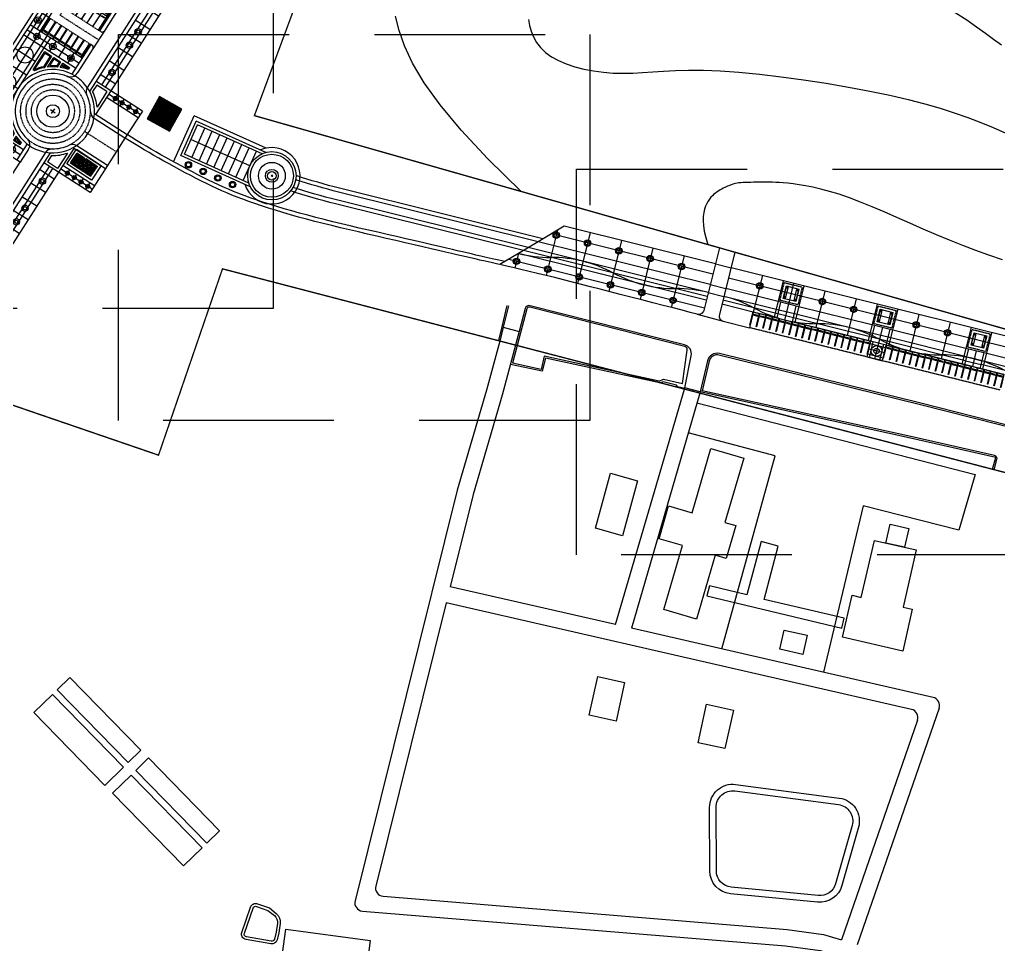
# Model space of a CAD drawing. Header units: millimetres. Extents: x -244126 to 368105, y -173968 to 259060.
# Drawn here: x -170204 to -169419, y 87479 to 88220 of the extents above; entities that cross this region are included whole.
import ezdxf
from ezdxf.xclip import XClip

# ---------------------------------------------------------------- set-up
doc = ezdxf.new("R2010")
doc.units = ezdxf.units.MM
doc.header["$MEASUREMENT"] = 0
doc.header["$XCLIPFRAME"] = 0
doc.linetypes.add('DASHED2', pattern=[0.375, 0.25, -0.125])
doc.linetypes.add('HIDDEN', pattern=[9.525, 6.35, -3.175])
for name, color, linetype in [('BUD-Pillars', 150, 'Continuous'), ('CONTOUR 0.50M', 8, 'Continuous'), ('CPP-LINE1', 1, 'Continuous'), ('CPP-LINE2.5', 7, 'Continuous'), ('CPP-ROOF', 7, 'Continuous'), ('DOOR', 2, 'Continuous'), ('POCH Draft 01', 241, 'Continuous'), ('Top Slope', 11, 'Continuous'), ('WALL', 2, 'Continuous'), ('Window', 64, 'Continuous')]:
    doc.layers.add(name, color=color, linetype=linetype)

# ---------------------------------------------------------------- blocks, each defined once
blk = doc.blocks.new('A$Cd4a0c64f')
at = {"layer": 'POCH Draft 01', "color": 8}
for points in [[(544.73, 623.13), (532.29, 635.26), (522.33, 645.94), (514.54, 655.32), (508.64, 663.56), (504.33, 670.82), (501.3, 677.26), (499.26, 683.04), (497.93, 688.32)], [(723.35, 677.56), (720.42, 679.69), (717.36, 681.93), (714.1, 684.29), (710.44, 686.84), (706.16, 689.63)], [(547.43, 687.13), (547.81, 684.91), (548.42, 682.73), (549.3, 680.6), (550.46, 678.57), (551.95, 676.64), (553.77, 674.86), (555.97, 673.24), (558.55, 671.8), (561.46, 670.56), (564.65, 669.5), (568.05, 668.64), (571.61, 667.97), (575.27, 667.48), (578.95, 667.19), (582.62, 667.08), (586.22, 667.16), (589.86, 667.36), (593.64, 667.64), (597.67, 667.93), (602.08, 668.17), (606.97, 668.31), (612.47, 668.29), (618.68, 668.05), (625.68, 667.54), (633.31, 666.79), (641.39, 665.82), (649.73, 664.67), (658.13, 663.37), (666.4, 661.95), (674.36, 660.45), (681.81, 658.9), (688.61, 657.32), (694.81, 655.71), (700.51, 654.07), (705.81, 652.37), (710.81, 650.61), (715.62, 648.78), (720.32, 646.87), (725.03, 644.87)], [(723.69, 597.72), (718.7, 599.42), (713.79, 601.19), (708.93, 603.03), (704.05, 604.98), (699.14, 607.04), (694.21, 609.17), (689.3, 611.32), (684.48, 613.45), (679.76, 615.51), (675.21, 617.45), (670.86, 619.22), (666.76, 620.78), (662.95, 622.09), (659.42, 623.17), (656.17, 624.04), (653.2, 624.73), (650.49, 625.26), (648.04, 625.66), (645.85, 625.96), (643.91, 626.18), (642.21, 626.34), (640.72, 626.45), (639.4, 626.53), (638.22, 626.57), (637.14, 626.59), (636.13, 626.6), (635.15, 626.59), (634.18, 626.58), (633.17, 626.57), (632.15, 626.55), (631.12, 626.54), (630.1, 626.53), (629.11, 626.5), (628.16, 626.47), (627.27, 626.42), (626.45, 626.36), (625.72, 626.29), (625.06, 626.19), (624.46, 626.08), (623.92, 625.96), (623.41, 625.81), (622.92, 625.65), (622.45, 625.47), (621.96, 625.28), (621.47, 625.07), (620.95, 624.84), (620.42, 624.58), (619.88, 624.31), (619.32, 624.01), (618.75, 623.69), (618.18, 623.34), (617.6, 622.95), (617.01, 622.54), (616.42, 622.08), (615.84, 621.57), (615.28, 620.98), (614.73, 620.32), (614.22, 619.56), (613.74, 618.7), (613.3, 617.71), (612.91, 616.6), (612.61, 615.33), (612.41, 613.89), (612.36, 612.26), (612.47, 610.42), (612.78, 608.34), (613.33, 606.01), (614.13, 603.4)]]:
    blk.add_lwpolyline(points, dxfattribs=at)
blk = doc.blocks.new('A$C69619acb')
at = {"layer": 'Top Slope', "color": 8, "ltscale": 0.1}
for points in [[(543.22, 976.41), (541.48, 969.83)], [(596.07, 963.15), (553.27, 972.41), (552.08, 967.55), (541.48, 969.83)]]:
    blk.add_lwpolyline(points, dxfattribs=at)
at = {"layer": 'WALL', "color": 1}
for p, q in [((579.79, 872.61), (518.31, 886.7)), ((689.92, 841.08), (516.83, 880.75)), ((697.94, 845.53), (585.78, 871.24)), ((700.15, 841.54), (669.73, 753.54)), ((692.13, 837.09), (663.88, 755.38))]:
    blk.add_line(p, q, dxfattribs=at)
for points in [[(536.8, 978.08), (531.86, 959.87), (520.94, 922.62), (482.91, 769.89, 0.46242), (485.63, 766.09), (643.02, 753.11), (655.89, 751.39), (666.94, 748.06), (719.4, 725.91)], [(516.83, 880.75), (490.6, 775.4, 0.46242), (493.32, 771.61), (643.68, 759.21), (657.19, 757.4), (663.88, 755.38)]]:
    blk.add_lwpolyline(points, format="xyb", dxfattribs=at)
for points in [[(542.63, 976.56), (537.69, 957.96), (526.86, 921.02), (518.31, 886.7)], [(596.32, 962.59), (553.71, 971.7), (552.53, 966.84), (540.72, 969.38)], [(579.79, 872.61), (605.49, 960.2)], [(611.13, 958.73), (585.78, 871.24)], [(610.07, 955.08), (713.59, 928.46), (707.53, 907.7), (671.87, 916.79), (657.2, 854.87)], [(619.31, 863.55), (639.22, 935.34), (606.85, 943.97)]]:
    blk.add_lwpolyline(points, dxfattribs=at)
for points in [[(670.16, 797.28), (664.03, 775.58, -0.362787), (654.94, 769.38), (622.6, 772.51, -0.385396), (614.84, 781.03), (614.77, 804.64, -0.453784), (624.47, 813.17), (663.01, 808.12, -0.457321)], [(667.8, 797.95), (661.67, 776.25, -0.362787), (655.18, 771.82), (622.83, 774.95, -0.385396), (617.29, 781.03), (617.23, 804.65, -0.453784), (624.15, 810.74), (662.7, 805.69, -0.457321)], [(451.54, 753.84), (442.35, 755.48, -0.460754), (440.78, 758.16), (444.02, 767.52, -0.414214), (446.62, 768.79), (451.03, 767.26), (453.6, 765.17, -0.26269), (455.07, 761.44), (454.59, 758.03), (453.88, 755.33, -0.390486)], [(451.72, 754.85), (442.53, 756.49, -0.460754), (441.75, 757.83), (444.99, 767.19, -0.414214), (446.29, 767.82), (450.52, 766.35), (452.95, 764.38, -0.26269), (454.06, 761.58), (453.59, 758.23), (452.89, 755.59, -0.390486)]]:
    blk.add_lwpolyline(points, format="xyb", close=True, dxfattribs=at)
for centre in [(697.26, 842.55), (689.23, 838.1)]:
    blk.add_arc(centre, 3.06, 340.9302, 77.0932, dxfattribs=at)
blk = doc.blocks.new('Door-0.90')
at = {"layer": 'DOOR'}
for points in [[(0.02, 0.1), (0, 0.1), (0, 0), (0.05, 0), (0.05, 0.05), (0.02, 0.05)], [(0.02, 0.1), (0.07, 0.1), (0.07, 0.9), (0.02, 0.9)], [(0.9, 0.1), (0.88, 0.1), (0.88, 0.05), (0.85, 0.05), (0.85, 0), (0.9, 0)]]:
    blk.add_hatch(color=256, dxfattribs=at).paths.add_polyline_path(points)
for p, q in [((0.02, 0.1), (0.02, 0.9)), ((0.02, 0.9), (0.07, 0.9)), ((0.07, 0.1), (0.02, 0.1)), ((0.07, 0.9), (0.07, 0.1))]:
    blk.add_line(p, q, dxfattribs=at)
for points in [[(0, 0.1), (0, 0), (0.05, 0), (0.05, 0.05), (0.02, 0.05), (0.02, 0.1)], [(0.9, 0.1), (0.9, 0), (0.85, 0), (0.85, 0.05), (0.88, 0.05), (0.88, 0.1)]]:
    blk.add_lwpolyline(points, close=True, dxfattribs=at)
at = {"layer": 'DOOR', "color": 8, "linetype": 'DASHED2', "ltscale": 0.35}
blk.add_arc((-0.02, 0.01), 0.897, 5.8909, 84.1091, dxfattribs=at)
blk = doc.blocks.new('A$C01de73fd')
at = {"layer": 'WALL', "color": 3}
for points in [[(460.84, 484.37), (467.84, 508.3), (480.05, 504.73), (473.06, 480.8)], [(457.27, 472.16), (448.55, 474.71), (452.12, 486.92), (460.84, 484.37)], [(473.06, 480.8), (477.15, 479.61), (473.58, 467.39), (469.49, 468.59)], [(467.34, 457.25), (466.31, 453.52), (516.55, 441.41), (517.45, 445.12), (487.69, 452.17), (492.81, 471.92), (486.6, 473.75), (481.21, 453.86), (467.34, 457.25)], [(523.77, 452.9), (528.65, 474.12), (544.23, 470.54), (539.35, 449.32)], [(469.49, 468.59), (462.54, 444.84), (450.33, 448.41), (457.27, 472.16)], [(539.35, 449.32), (542.76, 448.53), (539.18, 432.96), (516.78, 438.11), (520.36, 453.68), (523.77, 452.9)]]:
    blk.add_lwpolyline(points, dxfattribs=at)
for points in [[(440.59, 496.31), (434.94, 475.86), (424.91, 478.63), (430.56, 499.08)], [(534.58, 480.13), (541.52, 478.54), (539.91, 471.54), (532.97, 473.13)], [(503.67, 438.81), (502.06, 431.67), (493.51, 433.6), (495.12, 440.73)], [(255.86, 396.08), (229.44, 423.14), (224.7, 418.52), (251.12, 391.46)], [(435.73, 421.25), (432.57, 406.9), (422.57, 409.1), (425.74, 423.45)], [(249.33, 389.71), (222.91, 416.77), (216.04, 410.06), (242.45, 383)], [(476.24, 411), (473.07, 396.66), (463.08, 398.86), (466.24, 413.2)], [(285.1, 366.12), (258.69, 393.18), (253.95, 388.56), (280.37, 361.5)], [(278.57, 359.75), (252.16, 386.81), (245.28, 380.1), (271.7, 353.04)], [(341.17, 325.31), (339.47, 312.69), (308.07, 316.91), (309.77, 329.53)]]:
    blk.add_lwpolyline(points, close=True, dxfattribs=at)
blk = doc.blocks.new('A$Cb4239c8d')
at = {"layer": 'WALL', "color": 8}
for points in [[(0, 6), (0.1, 6), (0.1, 1), (0, 1)], [(0.55, 4.95), (2.05, 4.95), (2.05, 5.2), (0.55, 5.2)], [(2.5, 6), (2.6, 6), (2.6, 1), (2.5, 1)]]:
    blk.add_lwpolyline(points, close=True, dxfattribs=at)
blk.add_lwpolyline([(0.1, 1), (0.1, 6), (2.5, 6), (2.5, 1)], dxfattribs=at)
blk = doc.blocks.new('A$Ccece4d16')
at = {"layer": 'WALL', "rotation": 359.9999999986399}
for p in [(0, 0), (2.5, 0), (5, 0), (7.5, 0), (10, 0), (12.5, 0), (15, 0), (17.5, 0), (20, 0), (22.5, 0), (25, 0), (27.5, 0), (30, 0), (32.5, 0), (35, 0), (37.5, 0), (40, 0), (42.5, 0)]:
    blk.add_blockref('A$Cb4239c8d', p, dxfattribs=at)
blk = doc.blocks.new('A$C4f9aee8a')
at = {"layer": 'WALL', "color": 1}
for p, q in [((0, 0.36), (0.8, 0.44)), ((0.36, 0.8), (0.44, 0))]:
    blk.add_line(p, q, dxfattribs=at)
blk = doc.blocks.new('A$Ca5c254c5')
at = {"layer": 'WALL', "color": 8}
for points in [[(0, 6), (0.1, 6), (0.1, 0), (0, 0)], [(0.55, 4.95), (2.05, 4.95), (2.05, 5.2), (0.55, 5.2)], [(2.5, 6), (2.6, 6), (2.6, 0), (2.5, 0)]]:
    blk.add_lwpolyline(points, close=True, dxfattribs=at)
blk = doc.blocks.new('A$C0fe7df84')
at = {"layer": 'WALL', "color": 1}
for p, q in [((9.71, 15.96), (0, 0.81)), ((1.02, 1.94), (9.11, 14.57)), ((1.26, 0), (10.97, 15.16)), ((9.71, 15.96), (9.11, 14.57)), ((9.11, 14.57), (9.96, 14.03)), ((9.71, 15.96), (10.97, 15.16)), ((10.97, 15.16), (9.96, 14.03)), ((9.96, 14.03), (1.86, 1.4)), ((0, 0.81), (1.02, 1.94)), ((1.26, 0), (0, 0.81)), ((1.86, 1.4), (1.02, 1.94)), ((1.26, 0), (1.86, 1.4))]:
    blk.add_line(p, q, dxfattribs=at)
blk = doc.blocks.new('A$C015d2ecd')
at = {"layer": 'WALL', "color": 8}
for p, q in [((57.51, 111.5), (41.51, 111.5)), ((41.51, 103.5), (41.51, 111.5)), ((57.51, 103.5), (57.51, 111.5)), ((57.51, 103.5), (41.51, 103.5)), ((48.01, 105.5), (48.01, 81.5)), ((51.01, 105.5), (48.01, 105.5)), ((51.01, 81.5), (51.01, 105.5)), ((51.51, 81.5), (47.51, 81.5)), ((48.01, 81.5), (48.01, 57.5)), ((51.01, 57.5), (51.01, 81.5)), ((24.01, 54), (24, 29.5)), ((45.51, 54), (24.01, 54)), ((31.51, 51), (25.51, 51)), ((28.51, 52.5), (28.51, 48)), ((41.51, 52.5), (41.51, 48.5)), ((144, 54), (53.51, 54)), ((57.51, 48.5), (57.51, 52.5)), ((66, 51), (61.5, 51)), ((63.75, 43.5), (63.75, 52.5)), ((102, 51), (66, 51)), ((72, 43.5), (72, 52.5)), ((78, 43.5), (78, 52.5)), ((84, 43.5), (84, 52.5)), ((90, 43.5), (90, 52.5)), ((96, 43.5), (96, 52.5)), ((106.5, 51), (102, 51)), ((104.25, 43.5), (104.25, 52.5)), ((142.5, 51), (106.5, 51)), ((112.5, 48), (112.5, 52.5)), ((118.5, 48), (118.5, 52.5)), ((124.5, 48), (124.5, 52.5)), ((130.5, 48), (130.5, 52.5)), ((136.5, 48), (136.5, 52.5)), ((144, 29.5), (144, 54)), ((31.51, 49.5), (25.51, 49.5)), ((45.51, 50.5), (37.51, 50.5)), ((61.51, 50.5), (53.51, 50.5)), ((66, 48), (61.5, 48)), ((102, 48), (66, 48)), ((106.5, 48), (102, 48)), ((142.5, 49.5), (106.5, 49.5)), ((66, 45), (61.5, 45)), ((102, 45), (66, 45)), ((106.5, 45), (102, 45)), ((66, 41), (61.5, 41)), ((63.75, 29.5), (63.75, 43.5)), ((102, 41), (106.5, 41)), ((104.25, 29.5), (104.25, 43.5)), ((124.5, 29.5), (124.5, 42.45)), ((66, 37), (61.5, 37)), ((102, 37), (106.5, 37)), ((37.51, 35.5), (37.51, 28)), ((66, 33), (61.5, 33)), ((102, 33), (106.5, 33)), ((24, 29.5), (0, 29.5)), ((0, 29.5), (0, 28)), ((168, 29.5), (144, 29.5)), ((168, 28), (168, 29.5)), ((0, 28), (0, 22)), ((45.5, 28), (31.5, 28)), ((53.5, 28), (61.5, 28)), ((119.5, 28), (111.5, 28)), ((137.5, 28), (129.5, 28)), ((168, 22), (168, 28)), ((0, 22), (0, 20.5)), ((168, 20.5), (168, 22)), ((70.44, 20.5), (0, 20.5)), ((24.01, 20.5), (24.01, 14)), ((27, 14), (27, 20.5)), ((33, 14), (33, 20.5)), ((39, 14), (39, 20.5)), ((45, 14), (45, 20.5)), ((51, 14), (51, 20.5)), ((57, 14), (57, 20.5)), ((63, 14), (63, 20.5)), ((66, 14), (66, 20.5)), ((168, 20.5), (97.57, 20.5)), ((102, 14), (102, 20.5)), ((105, 14), (105, 20.5)), ((111, 14), (111, 20.5)), ((117, 14), (117, 20.5)), ((123, 14), (123, 20.5)), ((129, 14), (129, 20.5)), ((135, 14), (135, 20.5)), ((141, 14), (141, 20.5)), ((144, 20.5), (144, 14)), ((24.01, 18), (66, 18)), ((24.01, 16.5), (66, 16.5)), ((144, 18), (102, 18)), ((144, 16.5), (102, 16.5)), ((66, 14), (24.01, 14)), ((69, 14), (66, 14)), ((66, 0), (66, 14)), ((69, 11), (66, 11)), ((67.5, 0), (67.5, 14)), ((76.5, 14), (69, 14)), ((69, 0), (69, 14)), ((76.5, 0), (76.5, 14.44)), ((91.5, 0), (91.5, 14.44)), ((102, 14), (91.5, 14)), ((99, 0), (99, 14)), ((99, 11), (102, 11)), ((100.5, 0), (100.5, 14)), ((144, 14), (102, 14)), ((102, 0), (102, 14)), ((69, 8), (66, 8)), ((99, 8), (102, 8)), ((69, 5), (66, 5)), ((99, 5), (102, 5)), ((69, 2), (66, 2)), ((78, 0), (66, 0)), ((90, 0), (78, 0)), ((102, 0), (90, 0)), ((99, 2), (102, 2))]:
    blk.add_line(p, q, dxfattribs=at)
at = {"layer": 'WALL', "color": 1}
for p, q in [((25.51, 52.5), (25.5, 28)), ((37.51, 52.5), (25.51, 52.5)), ((31.51, 52.5), (31.51, 48)), ((37.51, 52.5), (37.51, 48.5)), ((45.51, 52.5), (37.51, 52.5)), ((61.51, 52.5), (53.51, 52.5)), ((66, 52.5), (61.5, 52.5)), ((61.51, 52.5), (61.51, 34.5)), ((66, 29.5), (66, 52.5)), ((102, 52.5), (66, 52.5)), ((102, 29.5), (102, 52.5)), ((106.5, 52.5), (102, 52.5)), ((142.5, 52.5), (106.5, 52.5)), ((106.5, 29.5), (106.5, 52.5)), ((142.5, 28), (142.5, 52.5)), ((25.51, 48), (31.51, 48)), ((37.51, 48.5), (37.51, 35.5)), ((45.51, 48.5), (37.51, 48.5)), ((61.51, 48.5), (53.51, 48.5)), ((106.5, 48), (142.5, 48)), ((66, 43.5), (61.5, 43.5)), ((102, 43.5), (66, 43.5)), ((106.5, 43.5), (102, 43.5)), ((37.51, 35.5), (61.5, 35.5)), ((61.5, 34.5), (61.51, 34.5)), ((61.5, 28), (61.5, 34.5)), ((61.51, 34.5), (61.51, 34.5)), ((31.5, 29.5), (25.5, 29.5)), ((31.5, 29.5), (31.5, 28)), ((45.5, 28), (45.5, 29.5)), ((53.51, 29.5), (45.5, 29.5)), ((68.58, 29.5), (61.5, 29.5)), ((112.5, 29.5), (99.43, 29.5)), ((112.5, 29), (112.5, 29.5)), ((130.5, 29.5), (118.5, 29.5)), ((118.5, 29), (118.5, 29.5)), ((130.5, 29), (130.5, 29.5)), ((142.5, 29.5), (136.5, 29.5)), ((136.5, 29), (136.5, 29.5)), ((31.5, 28), (0, 28)), ((53.51, 28), (45.5, 28)), ((67.27, 28), (61.5, 28)), ((85.09, 28), (82.92, 28)), ((84, 29.08), (84, 26.92)), ((111.5, 28), (100.74, 28)), ((129.5, 28), (119.5, 28)), ((168, 28), (137.5, 28)), ((69.58, 22), (0, 22)), ((168.01, 22), (98.43, 22)), ((168, 22), (98.43, 22)), ((69.86, 19.5), (67, 19.5)), ((67, 15), (67, 19.5)), ((101, 19.5), (98.15, 19.5)), ((101, 15), (101, 19.5)), ((73.84, 15), (67, 15)), ((101, 15), (94.16, 15)), ((78, 0), (78, 13.58)), ((90, 0), (90, 13.58))]:
    blk.add_line(p, q, dxfattribs=at)
at = {"layer": 'WALL', "color": 8, "linetype": 'DASHED2'}
for p, q in [((31.51, 48), (31.5, 29.5)), ((112.5, 29.5), (112.5, 48)), ((136.5, 29.5), (136.5, 48)), ((115.5, 45), (133.5, 45)), ((115.5, 28), (115.5, 45)), ((133.5, 28), (133.5, 45)), ((118.5, 29.5), (118.5, 42.55)), ((130.5, 29.5), (130.5, 42.55)), ((84, 0), (84, 14))]:
    blk.add_line(p, q, dxfattribs=at)
at = {"layer": 'WALL', "color": 1}
for points in [[(67, 39.5), (72.17, 39.5, -0.055733), (75, 41.83), (75, 42.5), (67, 42.5)], [(101, 39.5), (95.84, 39.5, 0.055733), (93, 41.83), (93, 42.5), (101, 42.5)], [(67.88, 31.5, -0.047829), (68.84, 34.5), (67, 34.5), (67, 31.5)], [(100.13, 31.5, 0.047829), (99.17, 34.5), (101, 34.5), (101, 31.5)]]:
    blk.add_lwpolyline(points, format="xyb", close=True, dxfattribs=at)
at = {"layer": 'WALL', "color": 8}
for points in [[(67.4, 39.9), (72, 39.9, -0.049982), (74.6, 42.04), (74.6, 42.1), (67.4, 42.1)], [(100.6, 39.9), (96, 39.9, 0.049982), (93.4, 42.04), (93.4, 42.1), (100.6, 42.1)], [(67.4, 35.9), (69.06, 35.9, -0.038553), (70.45, 38.1), (67.4, 38.1)], [(100.6, 35.9), (98.94, 35.9, 0.038553), (97.55, 38.1), (100.6, 38.1)], [(67.56, 31.9, -0.034117), (68.24, 34.1), (67.4, 34.1), (67.4, 31.9)], [(100.45, 31.9, 0.034117), (99.76, 34.1), (100.6, 34.1), (100.6, 31.9)]]:
    blk.add_lwpolyline(points, format="xyb", close=True, dxfattribs=at)
at = {"layer": 'WALL', "color": 1}
for points in [[(67, 35.5), (69.31, 35.5, -0.054532), (71.28, 38.5), (67, 38.5), (67, 35.5)], [(101, 35.5), (98.7, 35.5, 0.054532), (96.73, 38.5), (101, 38.5), (101, 35.5)]]:
    blk.add_lwpolyline(points, format="xyb", dxfattribs=at)
blk.add_lwpolyline([(53.5, 29.5), (53.5, 28)], dxfattribs=at)
for centre, radius in [((28.51, 51), 1.2), ((28.51, 51), 0.6), ((41.51, 50.5), 0.75), ((57.51, 50.5), 0.75), ((109.5, 51), 1.2), ((109.5, 51), 0.6), ((121.5, 51), 1.2), ((121.5, 51), 0.6), ((127.5, 51), 1.2), ((127.5, 51), 0.6), ((139.5, 51), 1.2), ((139.5, 51), 0.6), ((41.51, 50.5), 0.35), ((57.51, 50.5), 0.35), ((63.75, 48), 1.2), ((63.75, 48), 0.6), ((104.25, 48), 1.2), ((104.25, 48), 0.6), ((63.75, 41), 1.2), ((63.75, 41), 0.6), ((104.25, 41), 1.2), ((104.25, 41), 0.6), ((63.75, 33), 1.2), ((63.75, 33), 0.6), ((84, 28), 6), ((104.25, 33), 1.2), ((104.25, 33), 0.6), ((84, 28), 2.4), ((30, 17.25), 1.2), ((42, 17.25), 1.2), ((48, 17.25), 1.2), ((60, 17.25), 1.2), ((108, 17.25), 1.2), ((120, 17.25), 1.2), ((126, 17.25), 1.2), ((138, 17.25), 1.2), ((30, 17.25), 0.6), ((42, 17.25), 0.6), ((48, 17.25), 0.6), ((60, 17.25), 0.6), ((108, 17.25), 0.6), ((120, 17.25), 0.6), ((126, 17.25), 0.6), ((138, 17.25), 0.6), ((67.5, 11), 0.75), ((67.5, 11), 0.35), ((100.5, 11), 0.75), ((100.5, 11), 0.35), ((67.5, 8), 0.75), ((67.5, 8), 0.35), ((100.5, 8), 0.75), ((100.5, 8), 0.35), ((67.5, 5), 0.75), ((67.5, 5), 0.35), ((100.5, 5), 0.75), ((100.5, 5), 0.35), ((67.5, 2), 0.75), ((67.5, 2), 0.35), ((100.5, 2), 0.75), ((100.5, 2), 0.35)]:
    blk.add_circle(centre, radius, dxfattribs=at)
at = {"layer": 'WALL', "color": 8}
for centre in [(72, 48), (84, 48), (96, 48)]:
    blk.add_circle(centre, 3, dxfattribs=at)
at = {"layer": 'WALL', "color": 8, "linetype": 'DASHED2'}
for radius in [12, 10, 8]:
    blk.add_circle((84, 28), radius, dxfattribs=at)
at = {"layer": 'WALL', "color": 1}
for centre, radius, start, end in [((84, 28), 15.5, 0.9841, 179.0159), ((84, 28), 14, 10.1642, 169.8358), ((67.27, 31), 3, 270, 349.8358), ((100.74, 31), 3, 190.1642, 270), ((111.5, 29), 1, 270, 0), ((119.5, 29), 1, 180, 270), ((129.5, 29), 1, 270, 0), ((137.5, 29), 1, 180, 270), ((69.58, 19), 3, 31.9657, 90), ((98.43, 19), 3, 90, 148.0343), ((84, 28), 16.5, 211.0076, 231.9877), ((84, 28), 14, 211.9657, 238.0343), ((84, 28), 14, 301.9657, 328.0343), ((84, 28), 16.5, 308.0123, 328.9924), ((75, 13.58), 3, 0, 58.0343), ((93, 13.58), 3, 121.9657, 180)]:
    blk.add_arc(centre, radius, start, end, dxfattribs=at)
at = {"layer": 'WALL', "color": 8, "linetype": 'DASHED2'}
for start, end in [(169.8358, 211.9657), (328.0343, 10.1642), (238.0343, 301.9657)]:
    blk.add_arc((84, 28), 14, start, end, dxfattribs=at)
at = {"layer": 'WALL', "color": 8}
for start, end in [(179.0159, 202.7856), (337.2144, 0.9841), (202.7856, 247.2144), (292.7856, 337.2144), (247.2144, 292.7856)]:
    blk.add_arc((84, 28), 15.5, start, end, dxfattribs=at)
at = {"layer": 'WALL', "rotation": 302.6535793356218}
blk.add_blockref('A$C0fe7df84', (74.32, 52.06), dxfattribs=at)
at = {"layer": 'WALL', "color": 8, "rotation": 90.00000000290049}
for p in [(112.5, 44.95), (31.51, 44.7), (31.51, 42.2), (112.5, 42.45), (31.51, 39.7), (112.5, 39.95), (112.5, 37.45), (130.5, 39.95), (130.5, 37.45), (31.51, 37.2), (31.51, 34.7), (112.5, 34.95), (130.5, 34.95), (31.51, 32.2), (112.5, 32.45), (130.5, 32.45), (31.51, 29.7), (112.5, 29.95), (130.5, 29.95)]:
    blk.add_blockref('A$Ca5c254c5', p, dxfattribs=at)
at = {"layer": 'WALL', "color": 8, "xscale": -1, "rotation": 270.0000000040964}
for p in [(136.5, 44.95), (136.5, 42.45), (118.5, 39.95), (118.5, 37.45), (136.5, 39.95), (136.5, 37.45), (118.5, 34.95), (136.5, 34.95), (118.5, 32.45), (136.5, 32.45), (118.51, 29.95), (136.51, 29.95)]:
    blk.add_blockref('A$Ca5c254c5', p, dxfattribs=at)
blk = doc.blocks.new('A$C82a114a4')
at = {"layer": 'WALL', "color": 1}
for p, q in [((0, 0.1), (0.2, 0.1)), ((0.1, 0), (0.1, 0.2))]:
    blk.add_line(p, q, dxfattribs=at)
at = {"layer": 'WALL'}
blk.add_lwpolyline([(0, 0.2), (0.2, 0.2), (0.2, 0), (0, 0)], close=True, dxfattribs=at)
blk = doc.blocks.new('A$C4b32d2d9')
at = {"layer": 'CPP-LINE2.5'}
blk.add_lwpolyline([(1, 5.8), (5.8, 5.8), (5.8, 1), (1, 1)], close=True, dxfattribs=at)
at = {"layer": 'CPP-ROOF', "color": 1, "linetype": 'DASHED2'}
blk.add_lwpolyline([(0, 6.8), (6.8, 6.8), (6.8, 0), (0, 0)], close=True, dxfattribs=at)
at = {"layer": 'WALL', "color": 3}
for points in [[(1.1, 5.7), (1.7, 5.7), (1.7, 5.1), (1.1, 5.1)], [(5.1, 5.7), (5.7, 5.7), (5.7, 5.1), (5.1, 5.1)], [(1.1, 1.7), (1.7, 1.7), (1.7, 1.1), (1.1, 1.1)], [(5.1, 1.7), (5.7, 1.7), (5.7, 1.1), (5.1, 1.1)]]:
    blk.add_lwpolyline(points, close=True, dxfattribs=at)
at = {"layer": 'WALL', "color": 1}
for points in [[(1.1, 5.05), (1.7, 5.05), (1.7, 1.75), (1.1, 1.75)], [(5.1, 5.05), (5.7, 5.05), (5.7, 1.75), (5.1, 1.75)]]:
    blk.add_lwpolyline(points, close=True, dxfattribs=at)
at = {"layer": 'WALL'}
for p in [(1.3, 5.3), (5.3, 5.3), (1.3, 1.3), (5.3, 1.3)]:
    blk.add_blockref('A$C82a114a4', p, dxfattribs=at)
blk = doc.blocks.new('G$CE2FEF259')
at = {"layer": 'Top Slope'}
h = blk.add_hatch(dxfattribs=at)
h.set_pattern_fill('ANSI31', color=8, scale=0.1)
h.set_pattern_definition([(45, (-543660.34587, -833758.22394), (-0.22450640303, 0.22450640303), [])])
h.paths.add_polyline_path([(418.53, 1064.34), (410.21, 1069.02), (405.58, 1060.78), (413.9, 1056.1)])
at = {"layer": 'Top Slope', "transparency": 33554687}
h = blk.add_hatch(dxfattribs=at)
h.set_pattern_fill('ANSI31', color=8, scale=0.1, angle=320)
h.set_pattern_definition([(5, (-553660.34587, -831758.22394), (-0.02767194832, 0.31629181664), [])])
h.paths.add_polyline_path([(384.56, 1039.31), (387.05, 1043.06), (379.54, 1048.03), (377.06, 1044.27)])
at = {"layer": 'BUD-Pillars', "color": 8, "linetype": 'DASHED2', "ltscale": 0.1}
for p, q in [((379.43, 1047.86), (379.71, 1047.92)), ((379.6, 1047.75), (379.54, 1048.03)), ((383.1, 1045.43), (383.38, 1045.49)), ((383.27, 1045.32), (383.21, 1045.6)), ((377.06, 1044.27), (377.33, 1044.33)), ((377.22, 1044.16), (377.17, 1044.44)), ((380.73, 1041.85), (381, 1041.9)), ((380.89, 1041.74), (380.84, 1042.01)), ((386.77, 1043.01), (387.05, 1043.06)), ((386.94, 1042.9), (386.88, 1043.17)), ((384.4, 1039.42), (384.67, 1039.48)), ((384.56, 1039.31), (384.51, 1039.59))]:
    blk.add_line(p, q, dxfattribs=at)
at = {"layer": 'BUD-Pillars', "color": 8}
for points in [[(379.6, 1047.75), (379.43, 1047.86), (379.54, 1048.03), (379.71, 1047.92)], [(383.27, 1045.32), (383.1, 1045.43), (383.21, 1045.6), (383.38, 1045.49)], [(377.22, 1044.16), (377.06, 1044.27), (377.17, 1044.44), (377.33, 1044.33)], [(380.89, 1041.74), (380.73, 1041.85), (380.84, 1042.01), (381, 1041.9)], [(386.94, 1042.9), (386.77, 1043.01), (386.88, 1043.17), (387.05, 1043.06)], [(384.56, 1039.31), (384.4, 1039.42), (384.51, 1039.59), (384.67, 1039.48)]]:
    blk.add_lwpolyline(points, close=True, dxfattribs=at)
at = {"layer": 'CONTOUR 0.50M', "color": 8}
for p, q in [((419.43, 1047.6), (424.35, 1058.54)), ((448.31, 1047.76), (424.35, 1058.54)), ((443.39, 1036.82), (419.43, 1047.6))]:
    blk.add_line(p, q, dxfattribs=at)
blk.add_arc((451.97, 1039.54), 10.5, 197.5861, 113.9655, dxfattribs=at)
at = {"layer": 'CPP-LINE1', "color": 8, "linetype": 'HIDDEN', "ltscale": 10, "elevation": -2.5}
for points in [[(277.1, 1133.74), (452.48, 1133.74), (452.48, 990.24), (277.1, 990.24)], [(394.9, 1092.06), (570.28, 1092.06), (570.28, 948.56), (394.9, 948.56)], [(565.28, 1042.06), (740.65, 1042.06), (740.65, 898.56), (565.28, 898.56)]]:
    blk.add_lwpolyline(points, close=True, dxfattribs=at)
at = {"layer": 'Defpoints', "color": 8, "const_width": 0.5}
blk.add_lwpolyline([(1154.54, 875.62), (818.71, 955.83), (445.47, 1061.91), (494.54, 1194.03), (338.84, 1243.63), (242.09, 993.11), (409.81, 935.64), (433.6, 1004.93), (859.98, 893.97), (1207.09, 811.27)], dxfattribs=at)
at = {"layer": 'DOOR', "color": 8}
for points in [[(382.03, 1046.26), (382.08, 1046.35)], [(382.78, 1045.77), (382.83, 1045.85)], [(382.82, 1045.74), (382.78, 1045.77)], [(382.82, 1045.74), (382.88, 1045.82)], [(382.88, 1045.82), (382.83, 1045.85)]]:
    blk.add_lwpolyline(points, dxfattribs=at)
at = {"layer": 'Top Slope', "color": 8, "ltscale": 0.1}
for p, q in [((415.4, 1044.74), (423.1, 1061.85)), ((449.84, 1049.82), (423.1, 1061.85)), ((422.16, 1046.37), (427.09, 1057.31)), ((424.9, 1045.14), (429.82, 1056.08)), ((443.76, 1043.23), (421.89, 1053.07)), ((427.64, 1043.91), (432.56, 1054.85)), ((430.37, 1042.68), (435.3, 1053.62)), ((433.11, 1041.45), (438.03, 1052.39)), ((435.84, 1040.22), (440.77, 1051.16)), ((438.58, 1038.98), (443.5, 1049.93)), ((441.32, 1037.75), (446.24, 1048.7)), ((616.94, 1006.81), (622.76, 1005.36)), ((864.86, 940.94), (621.8, 1001.48)), ((642.17, 1000.53), (638.79, 986.94)), ((646.55, 985.01), (649.93, 998.59)), ((539.42, 991.33), (537.48, 983.32)), ((641.21, 992.52), (639.76, 986.7)), ((645.58, 985.25), (647.03, 991.07)), ((677.1, 991.83), (673.72, 978.24)), ((610.18, 988.05), (619.87, 985.47)), ((645.94, 986.71), (640.12, 988.16)), ((681.48, 976.31), (684.87, 989.89)), ((537.48, 983.32), (536.22, 978.23)), ((538.06, 983.18), (543.97, 981.62)), ((676.14, 983.82), (674.69, 978)), ((712.04, 983.13), (708.65, 969.54)), ((680.51, 976.55), (681.96, 982.37)), ((716.42, 967.61), (719.8, 981.19)), ((674.21, 971.94), (675.66, 977.76)), ((678.09, 970.97), (679.54, 976.79)), ((711.07, 975.12), (709.62, 969.3)), ((715.45, 967.85), (716.9, 973.67)), ((709.99, 970.75), (715.81, 969.3))]:
    blk.add_line(p, q, dxfattribs=at)
for points in [[(538.67, 1007.61), (536.39, 1008.13), (533.91, 1008.69), (531.67, 1009.2), (529.67, 1009.66), (527.87, 1010.07), (526.18, 1010.46), (524.54, 1010.85), (522.86, 1011.24), (521.07, 1011.65), (519.1, 1012.11), (516.88, 1012.62), (514.34, 1013.21), (511.52, 1013.86), (508.46, 1014.57), (505.22, 1015.32), (501.84, 1016.1), (498.37, 1016.9), (494.86, 1017.71), (491.35, 1018.52), (487.89, 1019.32), (484.49, 1020.11), (481.14, 1020.9), (477.85, 1021.68), (474.62, 1022.47), (471.45, 1023.25), (468.34, 1024.05), (465.29, 1024.85), (462.3, 1025.66), (459.38, 1026.48), (456.53, 1027.31), (453.78, 1028.14), (451.13, 1028.96), (448.58, 1029.79), (446.16, 1030.6), (443.86, 1031.4), (441.7, 1032.19), (439.65, 1032.97), (437.69, 1033.75), (435.79, 1034.54), (433.94, 1035.35), (432.1, 1036.19), (430.25, 1037.06), (428.37, 1037.97), (426.44, 1038.93), (424.47, 1039.93), (422.46, 1040.96), (420.45, 1042.02), (418.43, 1043.1), (416.43, 1044.18), (414.46, 1045.26), (412.54, 1046.33), (410.66, 1047.39), (408.84, 1048.43), (407.04, 1049.48), (405.25, 1050.53), (403.47, 1051.59), (401.67, 1052.68), (399.84, 1053.8), (398.15, 1054.85)], [(558.24, 1019.37), (554.02, 1002.45)], [(615.98, 1002.93), (555.81, 1017.91)], [(570.37, 1018.41), (565.66, 999.52)], [(582.01, 1015.51), (577.28, 996.52)], [(593.65, 1012.61), (588.9, 993.53)], [(543.69, 1010.63), (542.38, 1005.35)], [(613.56, 993.23), (543.69, 1010.63)], [(613.92, 994.68), (545.51, 1011.72)], [(605.3, 1009.71), (600.53, 990.55)], [(612.83, 990.31), (540.06, 1008.44)], [(634.41, 1002.46), (631.03, 988.88)], [(646.05, 999.56), (644.12, 991.8)], [(657.7, 996.66), (654.31, 983.07)], [(631.03, 988.88), (619.38, 991.78)], [(640.12, 988.16), (619.74, 993.23)], [(644.12, 991.8), (642.67, 985.98)], [(669.34, 993.76), (665.96, 980.17)], [(675.05, 979.46), (645.94, 986.71)], [(692.63, 987.96), (689.25, 974.37)], [(679.05, 983.1), (677.6, 977.27)], [(704.27, 985.06), (700.89, 971.47)], [(680.88, 978.01), (675.05, 979.46)], [(680.27, 975.58), (674.45, 977.03)], [(677.6, 977.27), (676.15, 971.45)], [(709.99, 970.75), (680.88, 978.01)], [(679.31, 971.7), (673.48, 973.15)], [(679.79, 973.64), (673.97, 975.09)], [(713.99, 974.4), (712.54, 968.57)], [(614.63, 970.64), (611.98, 959.6)], [(864.88, 932.18), (715.81, 969.3)], [(596.07, 963.15), (597.64, 963.85), (604.7, 962.24)]]:
    blk.add_lwpolyline(points, dxfattribs=at)
for points in [[(552.78, 1016.09), (477.13, 1034.93, -0.018088), (460.97, 1039.59, -0.018088)], [(545.51, 1011.72), (475.68, 1029.11, -0.018203), (459, 1033.92, -0.018203)], [(604.7, 962.24), (606.45, 974.7, 0.382781), (605.56, 976.03), (547.88, 990.65, 0.411574), (546.79, 990.01), (543.22, 976.41)], [(772.51, 933.74, 0.144376), (771.05, 934.61), (693.21, 954.36), (618.27, 972.85, 0.415908), (614.63, 970.64)], [(720.58, 930.24), (721.65, 933.98, 0.430683), (720.76, 935.48), (688.55, 942.77), (611.98, 959.6)]]:
    blk.add_lwpolyline(points, format="xyb", dxfattribs=at)
for centre, radius in [((451.97, 1039.54), 8), ((451.97, 1039.54), 5), ((676.88, 974.36), 2), ((676.88, 974.36), 1)]:
    blk.add_circle(centre, radius, dxfattribs=at)
for centre, start, end in [((555.48, 1057.93), 256.0143, 270.2644), ((555.93, 960.43), 61.7643, 90.2644), ((602.05, 1046.33), 241.7643, 270.2644), ((602.5, 948.83), 76.0143, 90.2644), ((608.32, 947.38), 61.7643, 76.0143), ((654.45, 1033.28), 241.7643, 270.2644), ((654.9, 935.78), 61.7643, 90.2644), ((701.03, 1021.68), 241.7643, 270.2644), ((701.48, 924.18), 61.7643, 90.2644)]:
    blk.add_arc(centre, 48.75, start, end, dxfattribs=at)
at = {"layer": 'WALL', "color": 8}
for p, q in [((418.11, 1047.1), (423.85, 1059.87)), ((449.68, 1048.24), (423.85, 1059.87)), ((443.94, 1035.48), (418.11, 1047.1)), ((616.94, 1006.81), (560.66, 1020.83)), ((861.94, 945.79), (622.76, 1005.36)), ((615.01, 999.05), (620.83, 997.6)), ((614.28, 996.14), (620.11, 994.69)), ((540, 991.18), (538.06, 983.18)), ((639.76, 986.7), (645.58, 985.25)), ((646.31, 988.16), (640.48, 989.61)), ((538.06, 983.18), (536.8, 978.08)), ((543.97, 981.62), (542.63, 976.56)), ((674.69, 978), (673.24, 972.18)), ((679.06, 970.73), (680.51, 976.55)), ((605.63, 960.66), (607.98, 972.62)), ((673.24, 972.18), (679.06, 970.73)), ((717.87, 973.43), (710.1, 975.36)), ((710.35, 972.21), (716.17, 970.76)), ((715.45, 967.85), (709.62, 969.3)), ((611.25, 959.15), (605.63, 960.66))]:
    blk.add_line(p, q, dxfattribs=at)
for points in [[(418.53, 1064.34), (410.21, 1069.02), (405.58, 1060.78), (413.9, 1056.1)], [(375.67, 1043.99), (379.26, 1049.41), (388.43, 1043.35), (384.85, 1037.92)], [(381.46, 1045.5), (381.38, 1045.55), (380.22, 1043.8), (380.3, 1043.75)], [(386.49, 1043.31), (384.99, 1044.3), (385.04, 1044.39), (386.55, 1043.39)]]:
    blk.add_lwpolyline(points, close=True, dxfattribs=at)
for points in [[(536.82, 1006.49), (536.06, 1006.67), (533.58, 1007.23), (531.33, 1007.74), (529.34, 1008.2), (527.53, 1008.61), (525.85, 1009), (524.2, 1009.38), (522.52, 1009.77), (520.73, 1010.19), (518.76, 1010.65), (516.54, 1011.16), (514, 1011.75), (511.18, 1012.4), (508.13, 1013.11), (504.88, 1013.86), (501.5, 1014.64), (498.03, 1015.44), (494.52, 1016.25), (491.01, 1017.06), (487.55, 1017.86), (484.14, 1018.65), (480.79, 1019.44), (477.5, 1020.22), (474.26, 1021.01), (471.08, 1021.8), (467.96, 1022.59), (464.9, 1023.4), (461.9, 1024.21), (458.96, 1025.04), (456.11, 1025.87), (453.34, 1026.7), (450.67, 1027.53), (448.11, 1028.36), (445.67, 1029.18), (443.35, 1029.99), (441.17, 1030.79), (439.1, 1031.57), (437.12, 1032.36), (435.2, 1033.16), (433.33, 1033.98), (431.47, 1034.83), (429.61, 1035.7), (427.71, 1036.62), (425.77, 1037.59), (423.78, 1038.59), (421.77, 1039.63), (419.75, 1040.7), (417.72, 1041.78), (415.72, 1042.86), (413.74, 1043.95), (411.8, 1045.02), (409.92, 1046.08), (408.09, 1047.13), (406.28, 1048.18), (404.49, 1049.24), (402.69, 1050.31), (400.89, 1051.4), (399.05, 1052.52), (397.36, 1053.57)], [(377.17, 1044.44), (379.43, 1047.86)], [(379.71, 1047.92), (381.96, 1046.43)], [(381.96, 1046.43), (381.38, 1045.55)], [(381.99, 1046.29), (381.46, 1045.5)], [(381.96, 1046.43), (382.04, 1046.37)], [(381.99, 1046.29), (382.04, 1046.37)], [(382.03, 1046.26), (381.99, 1046.29)], [(382.08, 1046.35), (382.04, 1046.37)], [(383.15, 1045.52), (382.82, 1045.74)], [(383.21, 1045.6), (382.88, 1045.82)], [(384.99, 1044.3), (383.32, 1045.41)], [(385.04, 1044.39), (383.38, 1045.49)], [(379.48, 1042.67), (377.22, 1044.16)], [(380.22, 1043.8), (379.48, 1042.67), (380.73, 1041.85)], [(380.3, 1043.75), (379.61, 1042.7), (380.78, 1041.93)], [(384.4, 1039.42), (380.89, 1041.74)], [(384.45, 1039.5), (380.95, 1041.82)], [(384.59, 1039.53), (386.85, 1042.95)], [(384.67, 1039.48), (386.94, 1042.9)], [(386.82, 1043.09), (386.49, 1043.31)], [(386.88, 1043.17), (386.55, 1043.39)], [(560.66, 1020.83), (550.97, 1015)], [(550.97, 1015), (543.69, 1010.63)], [(614.28, 996.14), (547.33, 1012.81)], [(615.01, 999.05), (550.97, 1015)], [(543.69, 1010.63), (536.82, 1006.49)], [(640.24, 992.76), (620.83, 997.6)], [(640.48, 989.61), (620.11, 994.69)], [(648, 990.83), (640.24, 992.76)], [(675.17, 984.06), (648, 990.83)], [(546.21, 990.16), (543.97, 981.62)], [(631.03, 988.88), (629.58, 983.05)], [(639.76, 986.7), (631.03, 988.88)], [(675.42, 980.91), (646.31, 988.16)], [(674.69, 978), (645.58, 985.25)], [(682.93, 982.13), (675.17, 984.06)], [(681.24, 979.46), (675.42, 980.91)], [(710.35, 972.21), (681.24, 979.46)], [(710.1, 975.36), (682.93, 982.13)], [(680.51, 976.55), (674.69, 978)], [(709.62, 969.3), (680.51, 976.55)], [(867.77, 936.09), (717.87, 973.43)], [(614.05, 970.78), (611.25, 959.15)], [(865.84, 933.48), (716.17, 970.76)], [(724.18, 965.67), (715.45, 967.85)], [(605.58, 960.48), (602.89, 961.11), (602.46, 961.71), (597.52, 962.88), (596.67, 962.51), (596.32, 962.59)], [(605.49, 960.2), (605.63, 960.66)], [(611.25, 959.15), (611.13, 958.73)], [(720, 930.4), (721.25, 934.76), (688.41, 942.18), (611.25, 959.15)]]:
    blk.add_lwpolyline(points, dxfattribs=at)
for points in [[(550.97, 1015), (476.77, 1033.48, -0.017703), (460.85, 1038.05, -0.017703)], [(547.33, 1012.81), (476.04, 1030.57, -0.017763), (459.86, 1035.21, -0.017763)], [(618.42, 1012.76), (612.63, 989.5, -0.418501), (610.18, 988.05), (607.55, 988.74), (604.58, 989.51), (601.2, 990.38), (597.51, 991.33), (593.61, 992.32), (589.59, 993.35), (585.54, 994.39), (581.56, 995.41), (577.74, 996.4), (574.07, 997.35), (570.52, 998.27), (567.08, 999.16), (563.73, 1000.02), (560.45, 1000.85), (557.21, 1001.66), (554, 1002.46), (550.81, 1003.23), (547.65, 1003.98), (544.56, 1004.71), (541.58, 1005.4), (538.73, 1006.06), (536.82, 1006.49)], [(624.2, 1011.11), (618.41, 987.89, 0.414214), (619.87, 985.47), (629.58, 983.05)], [(607.98, 972.62, 0.398559), (605.41, 976.69), (548.03, 991.23, 0.411574), (546.21, 990.16)], [(773.82, 930.88, 0.408422), (771.2, 935.19), (693.35, 954.94), (618.41, 973.43, 0.415908), (614.05, 970.78)]]:
    blk.add_lwpolyline(points, format="xyb", dxfattribs=at)
at = {"layer": 'WALL', "color": 8, "linetype": 'DASHED2'}
blk.add_lwpolyline([(722.83, 959.83), (629.48, 983.08)], dxfattribs=at)
at = {"layer": 'WALL', "color": 8}
for centre, radius in [((451.97, 1039.54), 9), ((420.93, 1043.63), 1.2), ((420.93, 1043.63), 0.8), ((426.41, 1041.17), 1.2), ((426.41, 1041.17), 0.8), ((451.97, 1039.54), 2.4), ((431.88, 1038.71), 1.2), ((431.88, 1038.71), 0.8), ((451.97, 1039.54), 1.6), ((437.35, 1036.25), 1.2), ((437.35, 1036.25), 0.8), ((557.75, 1017.43), 1.2), ((557.75, 1017.43), 0.8), ((569.4, 1014.53), 1.2), ((569.4, 1014.53), 0.8), ((581.04, 1011.63), 1.2), ((581.04, 1011.63), 0.8), ((542.97, 1007.72), 1.2), ((542.97, 1007.72), 0.8), ((592.69, 1008.73), 1.2), ((592.69, 1008.73), 0.8), ((554.61, 1004.82), 1.2), ((554.61, 1004.82), 0.8), ((604.33, 1005.83), 1.2), ((604.33, 1005.83), 0.8), ((566.26, 1001.91), 1.2), ((566.26, 1001.91), 0.8), ((577.9, 999.01), 1.2), ((577.9, 999.01), 0.8), ((633.44, 998.58), 1.2), ((633.44, 998.58), 0.8), ((589.55, 996.11), 1.2), ((589.55, 996.11), 0.8), ((601.19, 993.21), 1.2), ((601.19, 993.21), 0.8), ((656.73, 992.78), 1.2), ((656.73, 992.78), 0.8), ((668.38, 989.88), 1.2), ((668.38, 989.88), 0.8), ((691.66, 984.08), 1.2), ((691.66, 984.08), 0.8), ((703.31, 981.18), 1.2), ((703.31, 981.18), 0.8)]:
    blk.add_circle(centre, radius, dxfattribs=at)
at = {"layer": 'Window', "color": 8}
for points in [[(381.38, 1045.55), (381.46, 1045.5)], [(380.22, 1043.8), (380.3, 1043.75)], [(384.99, 1044.3), (385.04, 1044.39)], [(386.49, 1043.31), (386.55, 1043.39)]]:
    blk.add_lwpolyline(points, dxfattribs=at)
at = {"layer": 'DOOR', "color": 8, "xscale": -1, "rotation": 146.5192084381381}
blk.add_blockref('Door-0.90', (382.08, 1046.35), dxfattribs=at)
at = {"layer": 'Top Slope', "color": 8, "ltscale": 0.1}
blk.add_blockref('A$Cd4a0c64f', (0, 410.57), dxfattribs=at)
at = {"layer": 'WALL', "color": 8}
for name, p in [('A$C69619acb', (0, 0)), ('A$C01de73fd', (147.42, 429.83))]:
    blk.add_blockref(name, p, dxfattribs=at)
for name, p, rotation in [('A$C015d2ecd', (348.77, 977.74), 57.34642066842176), ('A$C4f9aee8a', (451.44, 1039.35), 334.2066491321873), ('A$C4b32d2d9', (640.97, 993.2), 346.0143276508035), ('A$C4b32d2d9', (675.9, 984.5), 346.0143276508035), ('A$Ccece4d16', (629.48, 983.08), 346.0143276387369), ('A$C4b32d2d9', (710.83, 975.8), 346.0143276508035), ('A$Ccece4d16', (679.06, 970.73), 346.0143276387369)]:
    blk.add_blockref(name, p, dxfattribs=dict(at, rotation=rotation))

msp = doc.modelspace()

# ---------------------------------------------------------------- block references
at = {"layer": 'WALL'}
ref = msp.add_blockref('G$CE2FEF259', (-170976.46562, 85853.65289), dxfattribs=dict(at, xscale=2.15622, yscale=2.15622, zscale=2.15622))
XClip(ref).set_block_clipping_path([(229.8917036206, 427.7812507302), (2596.1703750715, 1370.8402830809)])

doc.saveas('drawing.dxf')
